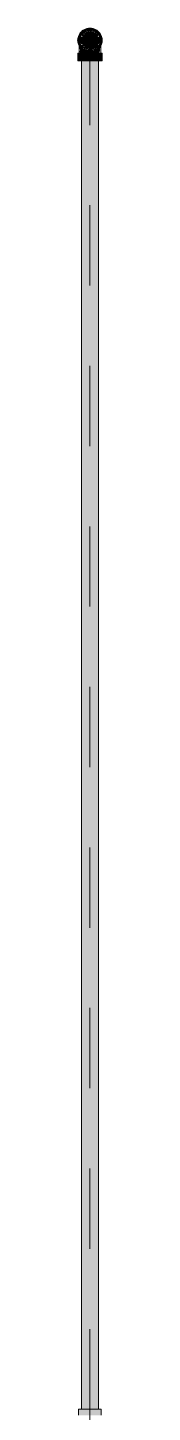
# Model space of a CAD drawing. Header units: millimetres. Extents: x -4000 to 187956, y -58990 to 162485.
# Drawn here: x 16725 to 16775, y 136737 to 139475 of the extents above; entities that cross this region are included whole.
import ezdxf

# ---------------------------------------------------------------- set-up
doc = ezdxf.new("R2010")
doc.units = ezdxf.units.MM
doc.linetypes.add('Dash 1_16_', pattern=[317.5, 158.75, -158.75])
for name, color, linetype, lineweight in [('F-SPRN', 3, 'Continuous', 9), ('P-PIPE', 3, 'Continuous', 9), ('P-PIPE-CNTR', 3, 'Continuous', 9)]:
    doc.layers.add(name, color=color, linetype=linetype, lineweight=lineweight)

# ---------------------------------------------------------------- blocks, each defined once
blk = doc.blocks.new('Sprinkler_Up - DN20-V30-0_000')
at = {"layer": 'F-SPRN', "transparency": 33554534}
for points in [[(-22.2, 0), (-3.9, 0.7), (-1.7, 2.9), (-1.2, 3.5), (-0.6, 4), (0.6, 4), (1.2, 3.5), (1.7, 2.9), (4.6, 0), (22.2, 0), (18, 13.1), (6.9, 21.2), (-6.9, 21.2), (-18, 13.1), (-20.5, 5.2)], [(0, -21.2), (6.9, -21.2), (18, -13.1), (22.2, 0), (3.9, -0.7), (1.7, -2.9), (1.2, -3.5), (0.6, -4), (-0.6, -4), (-1.2, -3.5), (-1.7, -2.9), (-4.6, 0), (-22.2, 0), (-18, -13.1), (-6.9, -21.2)], [(0, -16.7), (4.3, -16.1), (11.8, -11.8), (16.1, -4.3), (15, 6.3), (11.8, 11.8), (8.3, 14.4), (0, 16.7), (-4.3, 16.1), (-11.8, 11.8), (-16.1, 4.3), (-16.1, -4.3), (-11.8, -11.8), (-8.3, -14.4)], [(0, -15.6), (7.8, -13.5), (13.5, -7.8), (15.1, -4), (14.1, 6.3), (13.5, 7.8), (7.8, 13.5), (0, 15.6), (-7.8, 13.5), (-11, 11), (-15.1, 4), (-15.1, -4), (-11, -11), (-7.8, -13.5)], [(-10.9, -5.5), (-10.9, 5.4), (-14.5, 5.4), (-14.5, -5.5)], [(-7.7, -5.5), (-7.7, 5.4), (-10.9, 5.4), (-10.9, -5.5)], [(0, -5.5), (0, 5.4), (-7.7, 5.4), (-7.7, -5.5)], [(0, 0), (5.7, 0), (2.9, 4.9), (-2.9, 4.9), (-5.7, 0)], [(2.9, -4.9), (5.7, 0), (-5.7, 0), (-2.9, -4.9)], [(-4.6, 0), (4.6, 0), (0, 4.6)], [(0, -4.6), (4.6, 0), (-4.6, 0)], [(0, -2.6), (1.3, 0), (-1.8, 0)], [(-1.3, 0), (1.8, 0), (0, 2.6)], [(7.7, -5.5), (7.7, 5.4), (0, 5.4), (0, -5.5)], [(10.9, -5.5), (10.9, 5.4), (7.7, 5.4), (7.7, -5.5)], [(14.5, -5.5), (14.5, 5.4), (10.9, 5.4), (10.9, -5.5)]]:
    blk.add_hatch(color=1, dxfattribs=at).paths.add_polyline_path(points)
at = {"layer": 'F-SPRN', "color": 1}
for p, q in [((-11.5, 5.4), (-14.5, 5.4)), ((-14.5, 5.4), (-11.3, 5.4)), ((-14.5, 5.4), (-14.5, 3.7)), ((-14.5, 3.3), (-14.5, 0)), ((-11.5, 5.4), (-11.5, 4)), ((-10.9, 1.9), (-10.9, 3.6)), ((-10.8, 5.4), (-8, 5.4)), ((-8.1, 5.4), (-10.8, 5.4)), ((-8.1, 5.4), (-8.1, 2.8)), ((-8.1, 2.5), (-8.1, 0.7)), ((-7.7, 4.8), (-7.7, 2.7)), ((-7.7, 4.8), (-7.7, 2.7)), ((-7.7, 2.1), (-7.7, 0.5)), ((-7.7, 2.1), (-7.7, 0.5)), ((-6.7, 5.4), (-4.7, 5.4)), ((-5.8, 3.8), (-5.8, 2.2)), ((-2.1, 0), (-2.1, 0)), ((-2.1, 0), (-2.1, -0.1)), ((-0.6, 2), (-0.7, 2)), ((-0.6, 2), (-0.6, 2)), ((-0.5, 2), (-0.6, 2)), ((0, 2.1), (-0.1, 2.1)), ((0.7, 2), (0.6, 2)), ((0.8, 1.9), (0.7, 2)), ((1.4, 1.5), (1.3, 1.6)), ((2, 0.4), (2, 0.5)), ((2.1, 0.3), (2, 0.4)), ((2.1, 0.2), (2.1, 0.3)), ((2.1, 0.1), (2.1, 0.2)), ((2.1, 0.2), (2.1, 0.2)), ((2.1, 0), (2.1, 0.1)), ((2.1, 0), (2.1, 0)), ((4.7, 5.4), (6.5, 5.4)), ((7.7, 5.4), (10.8, 5.4)), ((7.7, 5.2), (7.7, 2.7)), ((7.7, 5.2), (7.7, 2.7)), ((7.7, 2.3), (7.7, 0.5)), ((7.7, 2.3), (7.7, 0.5)), ((10.8, 5.4), (8.1, 5.4)), ((8.1, 5.4), (8.1, 2.8)), ((8.1, 2.5), (8.1, 0.4)), ((10.9, 5.4), (14.5, 5.4)), ((10.9, 3.6), (10.9, 0.2)), ((14.5, 5.4), (11.5, 5.4)), ((11.5, 5.4), (11.5, 4)), ((11.5, 3), (11.5, 0.2)), ((14.5, 5.4), (14.5, -5.5)), ((-14.5, -1.3), (-14.5, -3.7)), ((-11.1, -5.5), (-14.5, -5.5)), ((-14.5, -5.5), (-11.5, -5.5)), ((-10.9, -2.6), (-10.9, -1.3)), ((-10.8, -5.5), (-8.1, -5.5)), ((-7.8, -5.5), (-10.8, -5.5)), ((-8.1, -4.2), (-8.1, -5.5)), ((-7.7, -2.7), (-7.7, -4)), ((-7.7, -2.7), (-7.7, -4)), ((-7, -5.5), (-5.8, -5.5)), ((-4.8, -5.5), (-7, -5.5)), ((-5.8, -2.3), (-5.8, -3.8)), ((0, -2.1), (0.1, -2.1)), ((7, -5.5), (4.8, -5.5)), ((5.8, -2.2), (5.8, -3.8)), ((5.8, -5.5), (7, -5.5)), ((7.7, -0.5), (7.7, -2.3)), ((7.7, -0.5), (7.7, -2.3)), ((7.7, -2.7), (7.7, -5.4)), ((7.7, -2.7), (7.7, -5.4)), ((10.8, -5.5), (7.7, -5.5)), ((8.1, -0.4), (8.1, -2.5)), ((8.1, -2.8), (8.1, -5.5)), ((8.1, -5.5), (10.8, -5.5)), ((10.9, -0.2), (10.9, -3.6)), ((14.5, -5.5), (10.9, -5.5)), ((11.5, -0.2), (11.5, -3)), ((11.5, -4), (11.5, -5.5)), ((11.5, -5.5), (14.5, -5.5))]:
    blk.add_line(p, q, dxfattribs=at)
at = {"layer": 'F-SPRN', "color": 1, "flags": 128}
for points in [[(-2, 0.5), (-2, 0.4), (-2.1, 0.3), (-2.1, 0.2), (-2.1, 0.1), (-2.1, 0)], [(-1.8, 1.1), (-1.8, 1), (-1.9, 0.9), (-1.9, 0.8), (-1.9, 0.8), (-2, 0.7), (-2, 0.6), (-2, 0.5), (-2, 0.5)], [(-1.6, 1.3), (-1.7, 1.2), (-1.7, 1.1), (-1.8, 1.1)], [(-0.9, 1.9), (-0.9, 1.9), (-1, 1.8), (-1.1, 1.8), (-1.2, 1.7), (-1.2, 1.7), (-1.3, 1.6), (-1.4, 1.6), (-1.4, 1.5), (-1.5, 1.5), (-1.5, 1.4), (-1.6, 1.3), (-1.6, 1.3)], [(-0.7, 2), (-0.8, 1.9), (-0.9, 1.9)], [(-0.1, 2.1), (-0.1, 2.1), (-0.2, 2.1), (-0.3, 2.1), (-0.4, 2), (-0.5, 2)], [(0.4, 2), (0.4, 2), (0.3, 2.1), (0.2, 2.1), (0.1, 2.1), (0, 2.1)], [(0.6, 2), (0.5, 2), (0.4, 2)], [(1.1, 1.8), (1, 1.8), (0.9, 1.9), (0.8, 1.9), (0.8, 1.9)], [(1.3, 1.6), (1.3, 1.7), (1.2, 1.7), (1.1, 1.7), (1.1, 1.8)], [(2, 0.5), (2, 0.6), (2, 0.7), (1.9, 0.7), (1.9, 0.8), (1.9, 0.9), (1.8, 1), (1.8, 1), (1.8, 1.1), (1.7, 1.2), (1.7, 1.2), (1.6, 1.3), (1.6, 1.4), (1.5, 1.4), (1.4, 1.5), (1.4, 1.5)], [(-2.1, -0.1), (-2.1, -0.2), (-2.1, -0.2), (-2.1, -0.3)], [(-2.1, -0.3), (-2, -0.4), (-2, -0.5), (-2, -0.6), (-2, -0.7), (-1.9, -0.7), (-1.9, -0.8), (-1.9, -0.9), (-1.8, -1), (-1.8, -1), (-1.8, -1.1), (-1.7, -1.2), (-1.7, -1.2), (-1.6, -1.3), (-1.6, -1.4), (-1.5, -1.4), (-1.4, -1.5), (-1.4, -1.5), (-1.3, -1.6), (-1.3, -1.7), (-1.2, -1.7), (-1.1, -1.7), (-1.1, -1.8), (-1, -1.8), (-0.9, -1.9), (-0.8, -1.9), (-0.8, -1.9), (-0.7, -2), (-0.6, -2), (-0.5, -2), (-0.4, -2), (-0.4, -2), (-0.3, -2.1), (-0.2, -2.1), (-0.1, -2.1), (0, -2.1)], [(0.1, -2.1), (0.1, -2.1), (0.2, -2.1), (0.3, -2.1), (0.4, -2), (0.5, -2), (0.6, -2), (0.6, -2), (0.7, -2), (0.8, -1.9), (0.9, -1.9), (0.9, -1.9), (1, -1.8), (1.1, -1.8), (1.2, -1.7), (1.2, -1.7), (1.3, -1.6), (1.4, -1.6), (1.4, -1.5), (1.5, -1.5), (1.5, -1.4), (1.6, -1.3), (1.6, -1.3), (1.7, -1.2), (1.7, -1.1), (1.8, -1.1), (1.8, -1), (1.9, -0.9), (1.9, -0.8), (1.9, -0.8), (2, -0.7), (2, -0.6), (2, -0.5), (2, -0.5), (2, -0.4), (2.1, -0.3), (2.1, -0.2), (2.1, -0.1), (2.1, 0)]]:
    blk.add_lwpolyline(points, dxfattribs=at)
at = {"layer": 'F-SPRN', "color": 1}
for radius, start, end in [(22.2, 360, 180), (21.9, 165.6773, 179.2615), (21.9, 144.7698, 162.401), (21.9, 126.6942, 143.2701), (16.7, 167.6802, 180), (16.7, 167.6802, 180), (16.7, 157.6142, 164.9693), (16.7, 157.6142, 164.9693), (15.6, 166.4265, 180), (15.6, 166.4265, 180), (15.6, 156.3845, 165), (15.6, 156.3845, 165), (16.7, 136.7213, 149.931), (16.7, 136.7213, 149.931), (15.6, 150.9409, 156.0102), (15.6, 150.9409, 156.0102), (15.6, 138.4214, 150), (15.6, 138.4214, 150), (21.9, 108.2621, 125.7507), (16.7, 121.4181, 130.5751), (16.7, 121.4181, 130.5751), (15.6, 120.5262, 133.2078), (15.6, 120.5262, 133.2078), (16.7, 106.5995, 120), (16.7, 106.5995, 120), (15.6, 114.4363, 119.9813), (15.6, 114.4363, 119.9813), (21.9, 99.348, 107.901), (4.63, 155.7832, 180), (4.63, 155.7832, 180), (16.7, 96.4143, 105), (16.7, 96.4143, 105), (4.63, 109.0192, 138.2703), (4.63, 109.0192, 138.2703), (21.9, 90.145, 98.8503), (15.6, 95.5762, 100.6843), (15.6, 95.5762, 100.6843), (2.56, 109.0192, 168.8278), (2.56, 109.0192, 168.8278), (2.04, 109.0192, 180), (16.7, 83.0684, 90), (16.7, 83.0684, 90), (4.63, 17.9592, 90), (4.63, 17.9592, 90), (3.81, 57.0577, 90), (2.56, 14.5599, 90), (2.56, 14.5599, 90), (2.04, 10.4703, 90), (21.9, 72.5583, 89.4624), (15.6, 75.573, 80.5892), (15.6, 75.573, 80.5892), (3.81, 16.1605, 43.8358), (15.6, 67.5614, 74.5481), (15.6, 67.5614, 74.5481), (16.7, 60, 75), (16.7, 60, 75), (15.6, 60.0187, 65.5637), (15.6, 60.0187, 65.5637), (21.9, 54.2493, 71.7379), (15.6, 46.7922, 60), (15.6, 46.7922, 60), (16.7, 49.4249, 58.5819), (16.7, 49.4249, 58.5819), (15.6, 30, 41.5786), (15.6, 30, 41.5786), (16.7, 30, 43.2787), (16.7, 30, 43.2787), (21.9, 36.7299, 53.3058), (15.6, 23.9898, 29.5646), (15.6, 23.9898, 29.5646), (15.6, 15, 23.6155), (15.6, 15, 23.6155), (15.6, 360, 13.6618), (15.6, 0, 13.6618), (16.7, 15, 22.3858), (16.7, 15, 22.3858), (16.7, 360, 12.3198), (16.7, 0, 12.3198), (21.9, 17.599, 35.2302), (21.9, 0.7385, 14.3227), (22.2, 180, 360), (21.9, 180.7385, 194.3227), (21.9, 195.1849, 215.2302), (21.9, 216.7299, 233.3058), (16.7, 180, 192.3198), (16.7, 180, 192.3198), (16.7, 195.0307, 204.6121), (16.7, 195.0307, 204.6121), (15.6, 181.9082, 193.6618), (15.6, 181.9082, 193.6618), (15.6, 197.3339, 209.5646), (15.6, 197.3339, 209.5646), (16.7, 210.069, 223.2787), (16.7, 210.069, 223.2787), (15.6, 212.5472, 221.5786), (15.6, 212.5472, 221.5786), (21.9, 234.2493, 251.7379), (16.7, 229.4249, 238.5819), (16.7, 229.4249, 238.5819), (15.6, 233.795, 240), (15.6, 233.795, 240), (16.7, 240, 255), (16.7, 240, 255), (15.6, 240.0187, 254.5481), (15.6, 240.0187, 254.5481), (21.9, 252.5583, 269.4624), (4.63, 197.9592, 0), (4.63, 197.9592, 270), (15.6, 255, 267.64), (15.6, 255, 267.64), (3.81, 196.1605, 270), (2.56, 191.1677, 0), (2.56, 191.1677, 360), (2.04, 190.4703, 0), (16.7, 263.0684, 270), (16.7, 263.0684, 270), (4.63, 270, 360), (3.81, 270, 360), (21.9, 270.145, 278.8503), (15.6, 275.5762, 280.6843), (15.6, 275.5762, 280.6843), (16.7, 276.4143, 285), (16.7, 276.4143, 285), (21.9, 279.348, 287.901), (16.7, 286.5995, 300), (16.7, 286.5995, 300), (15.6, 294.4363, 299.9813), (15.6, 294.4363, 299.9813), (21.9, 288.2621, 305.7507), (15.6, 300, 313.2078), (15.6, 300, 313.2078), (16.7, 301.4181, 310.5751), (16.7, 301.4181, 310.5751), (15.6, 318.4214, 330), (15.6, 318.4214, 330), (16.7, 316.7213, 330), (16.7, 316.7213, 330), (21.9, 306.6942, 323.2701), (15.6, 330.4354, 345), (15.6, 330.4354, 336.3845), (15.6, 339.6139, 345), (15.6, 346.3382, 360), (15.6, 346.3382, 360), (16.7, 335.3879, 345), (16.7, 335.3879, 345), (16.7, 347.6802, 360), (16.7, 347.6802, 360), (21.9, 324.7698, 344.8151), (21.9, 345.6773, 359.2615)]:
    blk.add_arc((0, 0), radius, start, end, dxfattribs=at)
blk = doc.blocks.new('Steel_Elbow_Threaded_HoaPhat - Standard-V31-0_000')
at = {"layer": 'P-PIPE', "lineweight": 13, "transparency": 33554534}
for points in [[(16750, 139426), (16756.2, 139426.8), (16762.1, 139429.2), (16767.1, 139433), (16770.9, 139438), (16773.3, 139443.8), (16774.1, 139450.1), (16773.3, 139456.4), (16770.9, 139462.1), (16767.1, 139467.1), (16762.1, 139471), (16756.2, 139473.4), (16750, 139474.2), (16743.8, 139473.4), (16737.9, 139471), (16733, 139467.1), (16729.1, 139462.1), (16726.7, 139456.3), (16725.9, 139450.1), (16726.7, 139443.8), (16729.1, 139438), (16733, 139433), (16737.9, 139429.2), (16743.8, 139426.8)], [(16726.7, 139409.5), (16750, 139409.5), (16750, 139424.7), (16725.9, 139424.7), (16725.9, 139409.5)], [(16774.1, 139409.5), (16773.3, 139424.7), (16750, 139424.7), (16750, 139409.5), (16773.3, 139409.5)]]:
    blk.add_hatch(color=1, dxfattribs=at).paths.add_polyline_path(points)
h = blk.add_hatch(color=1, dxfattribs=at)
h.paths.add_polyline_path([(16733.1, 139434.9), (16730.5, 139439.5), (16731.4, 139435.6)])
h.paths.add_polyline_path([(16730.4, 139424.7), (16750, 139424.7), (16750, 139428.9), (16742.8, 139430.2), (16744.1, 139428.3), (16736.6, 139433), (16732.6, 139437.1), (16733.8, 139431.9), (16731.4, 139435.6), (16729.1, 139441.6), (16729.4, 139433), (16730.5, 139433.3), (16730.6, 139429.2), (16729.3, 139428.9)])
h = blk.add_hatch(color=1, dxfattribs=at)
h.paths.add_polyline_path([(16757.2, 139430.2), (16759.7, 139430.2), (16755.9, 139428.3)])
h.paths.add_polyline_path([(16768.3, 139424.7), (16769.7, 139428.5), (16769.9, 139435.9), (16770.2, 139440), (16768.8, 139439.5), (16762.8, 139432.6), (16757.2, 139430.2), (16750, 139428.9), (16750, 139424.7), (16766, 139424.7)])
h.paths.add_polyline_path([(16765.7, 139433.4), (16766.1, 139435.6), (16768.2, 139436.4)])
at = {"layer": 'P-PIPE', "color": 20, "lineweight": 13}
for p, q in [((16736.5, 139466.4), (16737.2, 139466.9)), ((16737.2, 139466.9), (16737.9, 139467.4)), ((16739.3, 139468.3), (16740, 139468.7)), ((16741.6, 139469.5), (16742.3, 139469.8)), ((16742.3, 139469.8), (16743.1, 139470.1)), ((16743.1, 139470.1), (16743.9, 139470.3)), ((16743.9, 139470.3), (16744.8, 139470.6)), ((16746.4, 139470.9), (16747.2, 139471.1)), ((16747.2, 139471.1), (16748.1, 139471.1)), ((16749.8, 139471.2), (16750, 139471.2)), ((16752.5, 139471.1), (16753.4, 139471)), ((16761.2, 139468), (16761.9, 139467.5)), ((16728.9, 139450.1), (16728.9, 139450.1)), ((16728.9, 139447.1), (16728.9, 139447.5)), ((16728.9, 139445.5), (16728.9, 139446.1)), ((16728.9, 139444.9), (16728.9, 139445.5)), ((16728.9, 139442.9), (16728.9, 139443.6)), ((16728.9, 139442.2), (16728.9, 139442.9)), ((16728.9, 139441.4), (16728.9, 139442.2)), ((16728.9, 139440.6), (16728.9, 139441.4)), ((16728.9, 139439.8), (16728.9, 139440.6)), ((16728.9, 139439), (16728.9, 139439.8)), ((16728.9, 139438.2), (16728.9, 139439)), ((16729, 139452.6), (16729.1, 139453.5)), ((16729.5, 139455.1), (16729.7, 139455.9)), ((16733, 139462.7), (16733.6, 139463.4)), ((16734.7, 139464.7), (16735.3, 139465.3)), ((16764.6, 139465.4), (16765.2, 139464.8)), ((16766.3, 139463.6), (16766.8, 139462.9)), ((16766.8, 139462.9), (16767.3, 139462.2)), ((16767.3, 139462.2), (16767.8, 139461.5)), ((16767.8, 139461.5), (16768.2, 139460.8)), ((16768.2, 139460.8), (16768.7, 139460.1)), ((16768.7, 139460.1), (16769, 139459.3)), ((16769, 139459.3), (16769.4, 139458.5)), ((16770.3, 139456.2), (16770.5, 139455.3)), ((16770.8, 139453.7), (16771, 139452.8)), ((16771.1, 139451.2), (16771.2, 139450.3)), ((16771.2, 139450.3), (16771.2, 139450.1)), ((16771.2, 139450.1), (16771.2, 139450.1)), ((16771.2, 139446.2), (16771.2, 139445.6)), ((16771.2, 139445.6), (16771.2, 139445.1)), ((16771.2, 139445.1), (16771.2, 139444.4)), ((16771.2, 139444.4), (16771.2, 139443.8)), ((16771.2, 139443.8), (16771.2, 139443.1)), ((16771.2, 139443.1), (16771.2, 139442.4)), ((16771.2, 139442.4), (16771.2, 139441.6)), ((16771.2, 139441.6), (16771.2, 139440.9)), ((16771.2, 139440.9), (16771.2, 139440.1)), ((16771.2, 139440.1), (16771.2, 139439.2)), ((16771.2, 139439.2), (16771.2, 139438.4)), ((16725.9, 139424.7), (16725.9, 139409.5)), ((16726.7, 139424.7), (16725.9, 139424.7)), ((16750, 139424.7), (16725.9, 139424.7)), ((16729.1, 139424.7), (16726.7, 139424.7)), ((16728.9, 139424.7), (16729.2, 139424.7)), ((16728.9, 139424.7), (16729.2, 139424.7)), ((16730.3, 139424.7), (16729.1, 139424.7)), ((16729.2, 139424.7), (16730.1, 139424.7)), ((16729.2, 139424.7), (16731.7, 139424.7)), ((16730.1, 139424.7), (16731.7, 139424.7)), ((16733, 139424.7), (16730.3, 139424.7)), ((16731.7, 139424.7), (16732.8, 139424.7)), ((16731.7, 139424.7), (16736.4, 139424.7)), ((16733.8, 139424.7), (16736.4, 139424.7)), ((16742.7, 139424.7), (16734, 139424.7)), ((16736.4, 139424.7), (16742.8, 139424.7)), ((16736.4, 139424.7), (16742.8, 139424.7)), ((16743.7, 139424.7), (16750, 139424.7)), ((16743.7, 139424.7), (16750, 139424.7)), ((16750, 139424.7), (16743.8, 139424.7)), ((16756.2, 139424.7), (16750, 139424.7)), ((16774.1, 139424.7), (16750, 139424.7)), ((16750, 139424.7), (16756.3, 139424.7)), ((16750, 139424.7), (16756.3, 139424.7)), ((16757.2, 139424.7), (16763.6, 139424.7)), ((16757.2, 139424.7), (16763.6, 139424.7)), ((16766, 139424.7), (16757.3, 139424.7)), ((16763.6, 139424.7), (16766.2, 139424.7)), ((16763.6, 139424.7), (16768.3, 139424.7)), ((16768.5, 139424.7), (16767.1, 139424.7)), ((16767.2, 139424.7), (16768.3, 139424.7)), ((16768.3, 139424.7), (16770.8, 139424.7)), ((16768.3, 139424.7), (16770.8, 139424.7)), ((16770.9, 139424.7), (16768.5, 139424.7)), ((16770.8, 139424.7), (16771.2, 139424.7)), ((16770.8, 139424.7), (16771.2, 139424.7)), ((16773.3, 139424.7), (16770.9, 139424.7)), ((16774.1, 139424.7), (16773.3, 139424.7)), ((16774.1, 139409.5), (16774.1, 139424.7)), ((16725.9, 139409.5), (16726.7, 139409.5)), ((16725.9, 139409.5), (16750, 139409.5)), ((16726.7, 139409.5), (16729.1, 139409.5)), ((16729.1, 139409.5), (16733, 139409.5)), ((16733.8, 139409.5), (16737.9, 139409.5)), ((16738.2, 139409.5), (16750, 139409.5)), ((16750, 139409.5), (16761.8, 139409.5)), ((16750, 139409.5), (16774.1, 139409.5)), ((16762.1, 139409.5), (16766.2, 139409.5)), ((16767.1, 139409.5), (16770.9, 139409.5)), ((16770.9, 139409.5), (16773.3, 139409.5)), ((16773.3, 139409.5), (16774.1, 139409.5))]:
    blk.add_line(p, q, dxfattribs=at)
at = {"layer": 'P-PIPE', "color": 20, "lineweight": 13, "flags": 128}
for points in [[(16735.3, 139465.3), (16735.9, 139465.8), (16736.5, 139466.4)], [(16737.9, 139467.4), (16738.6, 139467.9), (16739.3, 139468.3)], [(16740, 139468.7), (16740.8, 139469.1), (16741.6, 139469.5)], [(16744.8, 139470.6), (16745.6, 139470.8), (16746.4, 139470.9)], [(16748.1, 139471.1), (16748.9, 139471.2), (16749.8, 139471.2)], [(16750, 139471.2), (16750.8, 139471.2), (16751.7, 139471.2), (16752.5, 139471.1)], [(16753.4, 139471), (16754.2, 139470.8), (16755, 139470.6)], [(16755, 139470.6), (16755.8, 139470.4), (16756.7, 139470.2)], [(16756.7, 139470.2), (16757.5, 139469.9), (16758.2, 139469.6), (16759, 139469.2), (16759.8, 139468.8)], [(16759.8, 139468.8), (16760.5, 139468.4), (16761.2, 139468)], [(16761.9, 139467.5), (16762.6, 139467.1), (16763.3, 139466.5)], [(16763.3, 139466.5), (16763.9, 139466), (16764.6, 139465.4)], [(16728.9, 139450.1), (16728.9, 139450.9), (16728.9, 139451.8), (16729, 139452.6)], [(16728.9, 139449.7), (16728.9, 139449.9), (16728.9, 139450), (16728.9, 139450.1)], [(16728.9, 139449.3), (16728.9, 139449.5), (16728.9, 139449.7)], [(16728.9, 139448.4), (16728.9, 139448.7), (16728.9, 139449), (16728.9, 139449.3)], [(16728.9, 139447.5), (16728.9, 139448), (16728.9, 139448.4)], [(16728.9, 139446.1), (16728.9, 139446.6), (16728.9, 139447.1)], [(16728.9, 139443.6), (16728.9, 139444.3), (16728.9, 139444.9)], [(16729.1, 139453.5), (16729.3, 139454.3), (16729.5, 139455.1)], [(16729.7, 139455.9), (16729.9, 139456.7), (16730.2, 139457.5), (16730.5, 139458.3), (16730.9, 139459.1), (16731.2, 139459.9)], [(16731.2, 139459.9), (16731.6, 139460.6), (16732.1, 139461.3)], [(16732.1, 139461.3), (16732.5, 139462), (16733, 139462.7)], [(16733.6, 139463.4), (16734.1, 139464), (16734.7, 139464.7)], [(16765.2, 139464.8), (16765.8, 139464.2), (16766.3, 139463.6)], [(16769.4, 139458.5), (16769.7, 139457.8), (16770, 139457), (16770.3, 139456.2)], [(16770.5, 139455.3), (16770.7, 139454.5), (16770.8, 139453.7)], [(16771, 139452.8), (16771.1, 139452), (16771.1, 139451.2)], [(16771.2, 139450.1), (16771.2, 139450), (16771.2, 139449.9), (16771.2, 139449.8), (16771.2, 139449.6)], [(16771.2, 139449.6), (16771.2, 139449.4), (16771.2, 139449.1)], [(16771.2, 139449.1), (16771.2, 139448.8), (16771.2, 139448.5), (16771.2, 139448.1)], [(16771.2, 139448.1), (16771.2, 139447.7), (16771.2, 139447.2)], [(16771.2, 139447.2), (16771.2, 139446.7), (16771.2, 139446.2)], [(16728.9, 139424.7), (16728.9, 139425.7), (16728.9, 139426.7), (16728.9, 139427.7), (16728.9, 139428.7), (16728.9, 139429.7), (16728.9, 139430.7), (16728.9, 139431.7), (16728.9, 139432.7), (16728.9, 139433.6), (16728.9, 139434.6), (16728.9, 139435.5), (16728.9, 139436.4), (16728.9, 139437.3), (16728.9, 139438.2)], [(16771.2, 139438.4), (16771.2, 139437.5), (16771.2, 139436.6), (16771.2, 139435.7), (16771.2, 139434.8), (16771.2, 139433.9), (16771.2, 139432.9), (16771.2, 139432), (16771.2, 139431), (16771.2, 139430), (16771.2, 139429), (16771.2, 139428), (16771.2, 139427), (16771.2, 139426), (16771.2, 139424.9), (16771.2, 139424.7)]]:
    blk.add_lwpolyline(points, dxfattribs=at)
at = {"layer": 'P-PIPE', "color": 20, "lineweight": 13}
for radius, start, end in [(24.1, 90, 270), (24.1, 135, 150), (24.1, 120, 135), (21.1, 130, 141.5729), (24.1, 105, 120), (21.1, 112.9314, 123.6981), (24.1, 90, 105), (21.1, 99.9303, 104.963), (21.1, 91.1041, 98.9613), (24.1, 75, 90), (24.1, 270, 90), (21.1, 75.037, 90), (24.1, 60, 75), (21.1, 54.2198, 67.6765), (24.1, 45, 60), (21.1, 38.4271, 50), (24.1, 30, 45), (24.1, 165, 180), (24.1, 180, 195), (24.1, 150, 164.8633), (24.1, 164.8633, 165), (24.1, 195, 210), (21.1, 172.2328, 178.0289), (21.1, 181.9562, 187.2796), (21.1, 165.7343, 170), (21.1, 195.0335, 203.6422), (21.1, 154.6252, 162.3991), (21.1, 205.3678, 209.9924), (21.1, 150.0026, 154.1966), (21.1, 25.3748, 29.9974), (21.1, 330.0076, 334.6322), (21.1, 17.6009, 24.7351), (21.1, 336.3578, 344.9665), (21.1, 10, 14.2657), (21.1, 345.7465, 350), (24.1, 15, 30), (24.1, 330, 345), (21.1, 1.9711, 7.7672), (21.1, 352.7204, 358.0438), (24.1, 0, 15), (24.1, 345, 0), (24.1, 210, 225), (21.1, 213.7408, 218.4146), (24.1, 225, 240), (21.1, 218.9512, 230), (21.1, 234.1976, 239.9895), (24.1, 240, 255), (21.1, 240.7988, 247.0623), (24.1, 255, 270), (21.1, 255.0343, 270), (21.1, 270, 275.2662), (24.1, 270, 285), (21.1, 279.9464, 284.9657), (24.1, 285, 300), (21.1, 292.3295, 305.8024), (24.1, 300, 315), (21.1, 310, 321.0488), (21.1, 321.5854, 326.2592), (24.1, 315, 330)]:
    blk.add_arc((16750, 139450.1), radius, start, end, dxfattribs=at)
blk = doc.blocks.new('Steel_Transition_Threaded_HoaPhat - Standard-V32-0_000')
at = {"layer": 'P-PIPE', "lineweight": 13, "transparency": 33554534}
h = blk.add_hatch(color=1, dxfattribs=at)
h.paths.add_polyline_path([(16750, 139427.6), (16755.8, 139428.4), (16761.3, 139430.6), (16765.9, 139434.2), (16769.5, 139438.8), (16771.7, 139444.3), (16772.5, 139450.1), (16771.5, 139456.4), (16769.5, 139461.3), (16765.9, 139466), (16761.3, 139469.6), (16755.8, 139471.8), (16750, 139472.6), (16744.2, 139471.8), (16738.8, 139469.6), (16734.1, 139466), (16730.5, 139461.3), (16728.3, 139455.9), (16727.5, 139450.1), (16728.3, 139444.3), (16730.5, 139438.8), (16734.1, 139434.2), (16738.8, 139430.6), (16744.2, 139428.4)])
h.paths.add_polyline_path([(16750, 139430), (16744.8, 139430.7), (16740, 139432.7), (16735.8, 139435.9), (16732.6, 139440), (16730.6, 139444.9), (16729.9, 139450.1), (16731, 139456.4), (16732.6, 139460.1), (16735.8, 139464.3), (16740, 139467.5), (16744.8, 139469.5), (16750, 139470.2), (16755.2, 139469.5), (16760.1, 139467.5), (16764.2, 139464.3), (16769, 139456.4), (16769.4, 139455.3), (16770.1, 139450.1), (16769.4, 139444.9), (16767.4, 139440), (16764.2, 139435.9), (16760.1, 139432.7), (16755.2, 139430.7)])
for points in [[(16750, 139430), (16750, 139433.7), (16741.8, 139435.9), (16735.8, 139441.9), (16733.6, 139450.1), (16735.8, 139458.3), (16741.8, 139464.3), (16750, 139466.5), (16750, 139470.2), (16744.8, 139469.5), (16740, 139467.5), (16735.8, 139464.3), (16731, 139456.4), (16730.6, 139455.3), (16729.9, 139450.1), (16730.6, 139444.9), (16732.6, 139440), (16735.8, 139435.9), (16740, 139432.7), (16744.8, 139430.7)], [(16750, 139431.6), (16754.8, 139432.2), (16759.3, 139434.1), (16763.1, 139437), (16766, 139440.8), (16767.9, 139445.3), (16768.5, 139450.1), (16767.2, 139456.4), (16766, 139459.3), (16763.1, 139463.2), (16759.3, 139466.1), (16754.8, 139468), (16750, 139468.6), (16745.2, 139468), (16740.8, 139466.1), (16736.9, 139463.2), (16732.8, 139456.4), (16732.1, 139454.9), (16731.5, 139450.1), (16732.1, 139445.3), (16734, 139440.8), (16736.9, 139437), (16740.8, 139434.1), (16745.2, 139432.2)], [(16750, 139430), (16755.2, 139430.7), (16760.1, 139432.7), (16764.2, 139435.9), (16767.4, 139440), (16769.4, 139444.9), (16770.1, 139450.1), (16769, 139456.4), (16767.4, 139460.1), (16764.2, 139464.3), (16760.1, 139467.5), (16755.2, 139469.5), (16750, 139470.2), (16750, 139466.5), (16758.2, 139464.3), (16764.2, 139458.3), (16766.4, 139450.1), (16764.2, 139441.9), (16758.2, 139435.9), (16750, 139433.7)]]:
    blk.add_hatch(color=1, dxfattribs=at).paths.add_polyline_path(points)
at = {"layer": 'P-PIPE', "color": 20, "lineweight": 13}
for radius, start, end in [(22.5, 90, 270), (22.5, 120, 135), (20.1, 120, 125.0043), (22.5, 105, 120), (20.1, 109.6859, 120), (18.5, 106.819, 120), (18.5, 106.819, 120), (22.5, 90, 105), (20.1, 100.9975, 105), (18.5, 91.4353, 103.2046), (18.5, 91.4353, 103.2046), (16.4, 96.2132, 104.6042), (20.1, 90.5246, 98.5089), (22.5, 75, 90), (22.5, 270, 90), (18.5, 78.0986, 90), (18.5, 78.0986, 90), (20.1, 75.0607, 87.9279), (18.5, 60, 75), (18.5, 60, 75), (20.1, 60, 75), (22.5, 60, 75), (20.1, 54.9957, 60), (22.5, 45, 60), (22.5, 165, 180), (22.5, 180, 195), (22.5, 150, 165), (22.5, 195, 210), (20.1, 166.0499, 180), (20.1, 180, 193.9501), (22.5, 135, 150), (22.5, 210, 225), (20.1, 161.6229, 165), (20.1, 197.2551, 210), (20.1, 150, 161.6229), (18.5, 166.5939, 180), (18.5, 166.5939, 180), (18.5, 180, 193.4061), (18.5, 180, 193.4061), (18.5, 159.9387, 165), (18.5, 159.9387, 165), (18.5, 195, 202.3768), (18.5, 195, 202.3768), (20.1, 135, 148.1553), (20.1, 211.8447, 225), (16.4, 168.5467, 178.9063), (16.4, 184.8393, 191.4533), (18.5, 136.4297, 150), (18.5, 136.4297, 150), (18.5, 210, 223.5703), (18.5, 210, 223.5703), (16.4, 158.0319, 163.506), (20.1, 128.8856, 135), (16.4, 143.5463, 150), (16.4, 210.6635, 216.4537), (18.5, 123.4976, 133.2041), (18.5, 123.4976, 133.2041), (16.4, 121.0738, 128.0319), (16.4, 115.1607, 120), (16.4, 107.4657, 111.9681), (16.4, 66.9681, 72.9388), (16.4, 50.4733, 56.6389), (18.5, 46.7959, 56.5024), (18.5, 46.7959, 56.5024), (20.1, 45, 51.1144), (16.4, 30, 38.0319), (18.5, 30, 43.5703), (18.5, 30, 43.5703), (18.5, 316.4297, 330), (18.5, 316.4297, 330), (20.1, 31.8447, 45), (20.1, 315, 328.1553), (16.4, 338.0319, 342.8691), (22.5, 30, 45), (22.5, 315, 330), (16.4, 353.5463, 8.0319), (18.5, 337.6232, 345), (18.5, 337.6232, 345), (20.1, 18.3771, 30), (18.5, 15, 20.0613), (18.5, 15, 20.0613), (20.1, 330, 342.7449), (18.5, 0, 13.4061), (18.5, 0, 13.4061), (18.5, 346.5939, 0), (18.5, 346.5939, 0), (20.1, 15, 18.3771), (22.5, 15, 30), (20.1, 0, 13.9501), (20.1, 346.0499, 0), (22.5, 330, 345), (22.5, 0, 15), (22.5, 345, 0), (22.5, 225, 240), (20.1, 225, 231.1144), (18.5, 226.7959, 236.5024), (18.5, 226.7959, 236.5024), (20.1, 234.9957, 240), (22.5, 240, 255), (16.4, 230.4733, 236.6389), (20.1, 240, 255), (18.5, 240, 255), (18.5, 240, 255), (16.4, 240, 246.5955), (22.5, 255, 270), (16.4, 250.3629, 255), (20.1, 255.0607, 267.9279), (18.5, 258.0986, 270), (18.5, 258.0986, 270), (16.4, 264.1652, 268.506), (22.5, 270, 285), (20.1, 270.5246, 278.5089), (18.5, 271.4353, 283.2046), (18.5, 271.4353, 283.2046), (16.4, 276.2132, 283.9063), (20.1, 280.9975, 285), (16.4, 287.4657, 291.9681), (18.5, 286.819, 300), (18.5, 286.819, 300), (22.5, 285, 300), (16.4, 293.4045, 300), (20.1, 289.6859, 300), (20.1, 300, 305.0043), (18.5, 303.4976, 313.2041), (18.5, 303.4976, 313.2041), (22.5, 300, 315), (20.1, 308.8856, 315)]:
    blk.add_arc((16750, 139450.1), radius, start, end, dxfattribs=at)

msp = doc.modelspace()

# ---------------------------------------------------------------- hatches: boundary and pattern name
at = {"layer": 'P-PIPE', "transparency": 33554534}
for points in [[(16741.7, 139435.6), (16742.8, 139437.6), (16741.7, 139441.7), (16742.8, 139445.9), (16745.8, 139449), (16757.2, 139454.3), (16758.4, 139458.4), (16757.2, 139462.6), (16755.9, 139464.3), (16750, 139466.8), (16741.7, 139464.6), (16735.5, 139458.4), (16733.3, 139450.1), (16735.5, 139441.7), (16738.2, 139438.3)], [(16750, 139433.4), (16758.4, 139435.6), (16761.8, 139438.3), (16766.1, 139445.8), (16766.1, 139454.4), (16761.8, 139461.9), (16758.4, 139464.6), (16750, 139466.8), (16745.7, 139466.2), (16738.2, 139461.9), (16733.9, 139454.4), (16733.9, 139445.8), (16738.2, 139438.3), (16741.7, 139435.6)], [(16750, 136742.6), (16750, 139409.5), (16733.3, 139409.5), (16733.9, 136742.6), (16745.7, 136742.6)], [(16750, 136742.6), (16766.7, 136742.6), (16766.1, 139409.5), (16750, 139409.5), (16750, 136828.3)], [(16750, 136730.8), (16772.5, 136730.8), (16771.7, 136742.6), (16727.5, 136742.6), (16728.3, 136730.8), (16744.2, 136730.8)]]:
    msp.add_hatch(color=1, dxfattribs=at).paths.add_polyline_path(points)

# ---------------------------------------------------------------- linework, layer by layer
at = {"layer": 'P-PIPE', "color": 20, "lineweight": 13}
for p, q in [((16733.3, 139409.5), (16733.3, 136742.6)), ((16737.9, 139409.5), (16733.3, 139409.5)), ((16761.8, 139409.5), (16738.2, 139409.5)), ((16766.7, 139409.5), (16762.1, 139409.5)), ((16766.7, 136742.6), (16766.7, 139409.5)), ((16727.5, 136742.6), (16727.5, 136730.8)), ((16728.3, 136742.6), (16727.5, 136742.6)), ((16772.5, 136742.6), (16727.5, 136742.6)), ((16730.5, 136742.6), (16728.3, 136742.6)), ((16733.2, 136742.6), (16730.5, 136742.6)), ((16733.3, 136742.6), (16733.9, 136742.6)), ((16734, 136742.6), (16738.2, 136742.6)), ((16738.1, 136742.6), (16734.1, 136742.6)), ((16738.7, 136742.6), (16761.3, 136742.6)), ((16750, 136742.6), (16738.8, 136742.6)), ((16761.3, 136742.6), (16750, 136742.6)), ((16761.8, 136742.6), (16766, 136742.6)), ((16765.9, 136742.6), (16761.9, 136742.6)), ((16766.1, 136742.6), (16766.7, 136742.6)), ((16769.5, 136742.6), (16766.8, 136742.6)), ((16771.7, 136742.6), (16769.5, 136742.6)), ((16772.5, 136742.6), (16771.7, 136742.6)), ((16772.5, 136730.8), (16772.5, 136742.6))]:
    msp.add_line(p, q, dxfattribs=at)
at = {"layer": 'P-PIPE', "color": 1}
for centre, radius, start, end in [((16750, 139458.4), 8.35, 69.0027, 79.2369), ((16750, 139450.1), 16.7, 170.1108, 177.203), ((16750, 139450.1), 16.7, 182.797, 189.8892), ((16750, 139450.1), 16.7, 190.2154, 195.2487), ((16750, 139450.1), 16.7, 157.579, 164.2722), ((16750, 139441.7), 8.35, 172.0327, 181.5407), ((16750, 139441.7), 8.35, 199.9004, 209.0413), ((16750, 139441.7), 8.35, 131.0366, 150), ((16750, 139441.7), 8.35, 115.6806, 125.5287), ((16750, 139441.7), 8.35, 100.6842, 114.0387), ((16750, 139441.7), 8.35, 90, 100.6842), ((16750, 139458.4), 8.35, 270, 280.6842), ((16750, 139458.4), 8.35, 316.3183, 330), ((16750, 139458.4), 8.35, 20.1285, 29.0413), ((16750, 139458.4), 8.35, 8.0385, 17.9918), ((16750, 139458.4), 8.35, 352.2824, 1.6717), ((16750, 139450.1), 16.7, 46.0317, 57.203), ((16750, 139450.1), 16.7, 39.3092, 45.2846), ((16750, 139450.1), 16.7, 314.7154, 320.6908), ((16750, 139450.1), 16.7, 32.3031, 39.2955), ((16750, 139450.1), 16.7, 26.1093, 31.0974), ((16750, 139450.1), 16.7, 328.9026, 336.686), ((16750, 139450.1), 16.7, 16.9375, 22.421), ((16750, 139450.1), 16.7, 337.2636, 343.0625), ((16750, 139450.1), 16.7, 4.3093, 9.8892), ((16750, 139450.1), 16.7, 231.8726, 237.203), ((16750, 139441.7), 8.35, 226.6998, 237.8461), ((16750, 139441.7), 8.35, 249.0027, 259.2369), ((16750, 139450.1), 16.7, 264.6626, 273.5288), ((16750, 139450.1), 16.7, 308.1274, 313.9683)]:
    msp.add_arc(centre, radius, start, end, dxfattribs=at)
at = {"layer": 'P-PIPE-CNTR', "color": 1, "linetype": 'Dash 1_16_'}
for p, q in [((16750, 139472.6), (16750, 139475.1)), ((16750, 139471.2), (16750, 139472.6)), ((16750, 139468.6), (16750, 139470.2)), ((16725, 139450.1), (16727.5, 139450.1)), ((16727.8, 139450.1), (16731.5, 139450.1)), ((16731.5, 139450.1), (16733.3, 139450.1)), ((16736.9, 139450.1), (16740.4, 139450.1)), ((16740.4, 139450.1), (16742.3, 139450.1)), ((16745.4, 139450.1), (16747.6, 139450.1)), ((16748.7, 139450.1), (16750, 139450.1)), ((16750, 139463.6), (16750, 139465.2)), ((16750, 139459.8), (16750, 139462.6)), ((16750, 139456.4), (16750, 139459.1)), ((16750, 139452.6), (16750, 139454.3)), ((16750, 139450.1), (16750, 139452.1)), ((16750, 139448), (16750, 139450.1)), ((16750, 139450.1), (16751.3, 139450.1)), ((16750, 139445.9), (16750, 139447.5)), ((16750, 139441.1), (16750, 139444.6)), ((16750, 139438.1), (16750, 139440.4)), ((16751.8, 139450.1), (16754.6, 139450.1)), ((16755.7, 139450.1), (16763.5, 139450.1)), ((16766.4, 139450.1), (16768.5, 139450.1)), ((16768.5, 139450.1), (16772.2, 139450.1)), ((16772.5, 139450.1), (16775, 139450.1)), ((16750, 139435), (16750, 139436.5)), ((16750, 139432.2), (16750, 139433.4)), ((16750, 139430), (16750, 139431.6)), ((16750, 139427.6), (16750, 139428.9)), ((16750, 139425.1), (16750, 139427.6)), ((16750, 136742.6), (16750, 139409.5)), ((16750, 136742.6), (16750, 139409.5))]:
    msp.add_line(p, q, dxfattribs=at)
at = {"layer": 'P-PIPE-CNTR', "color": 20, "lineweight": 13}
for p, q in [((16750, 139449.5), (16750, 139450.1)), ((16750, 139447.7), (16750, 139449.2)), ((16750, 139442.6), (16750, 139446)), ((16750, 139441.4), (16750, 139442.6)), ((16750, 139438.8), (16750, 139440.8)), ((16750, 139435.7), (16750, 139437.2)), ((16750, 139432.9), (16750, 139434.1)), ((16750, 139430.5), (16750, 139432.2)), ((16750, 139428), (16750, 139429.4)), ((16750, 139426.1), (16750, 139427.9)), ((16750, 139424.7), (16750, 139426.1)), ((16750, 139409.5), (16750, 139424.7)), ((16750, 136693.6), (16750, 136742.6))]:
    msp.add_line(p, q, dxfattribs=at)

# ---------------------------------------------------------------- block references
at = {"layer": 'F-SPRN', "color": 1}
msp.add_blockref('Sprinkler_Up - DN20-V30-0_000', (16750, 139450.1), dxfattribs=at)
at = {"layer": 'P-PIPE', "color": 20, "lineweight": 13}
for name in ['Steel_Elbow_Threaded_HoaPhat - Standard-V31-0_000', 'Steel_Transition_Threaded_HoaPhat - Standard-V32-0_000']:
    msp.add_blockref(name, (0, 0), dxfattribs=at)

doc.saveas('drawing.dxf')
